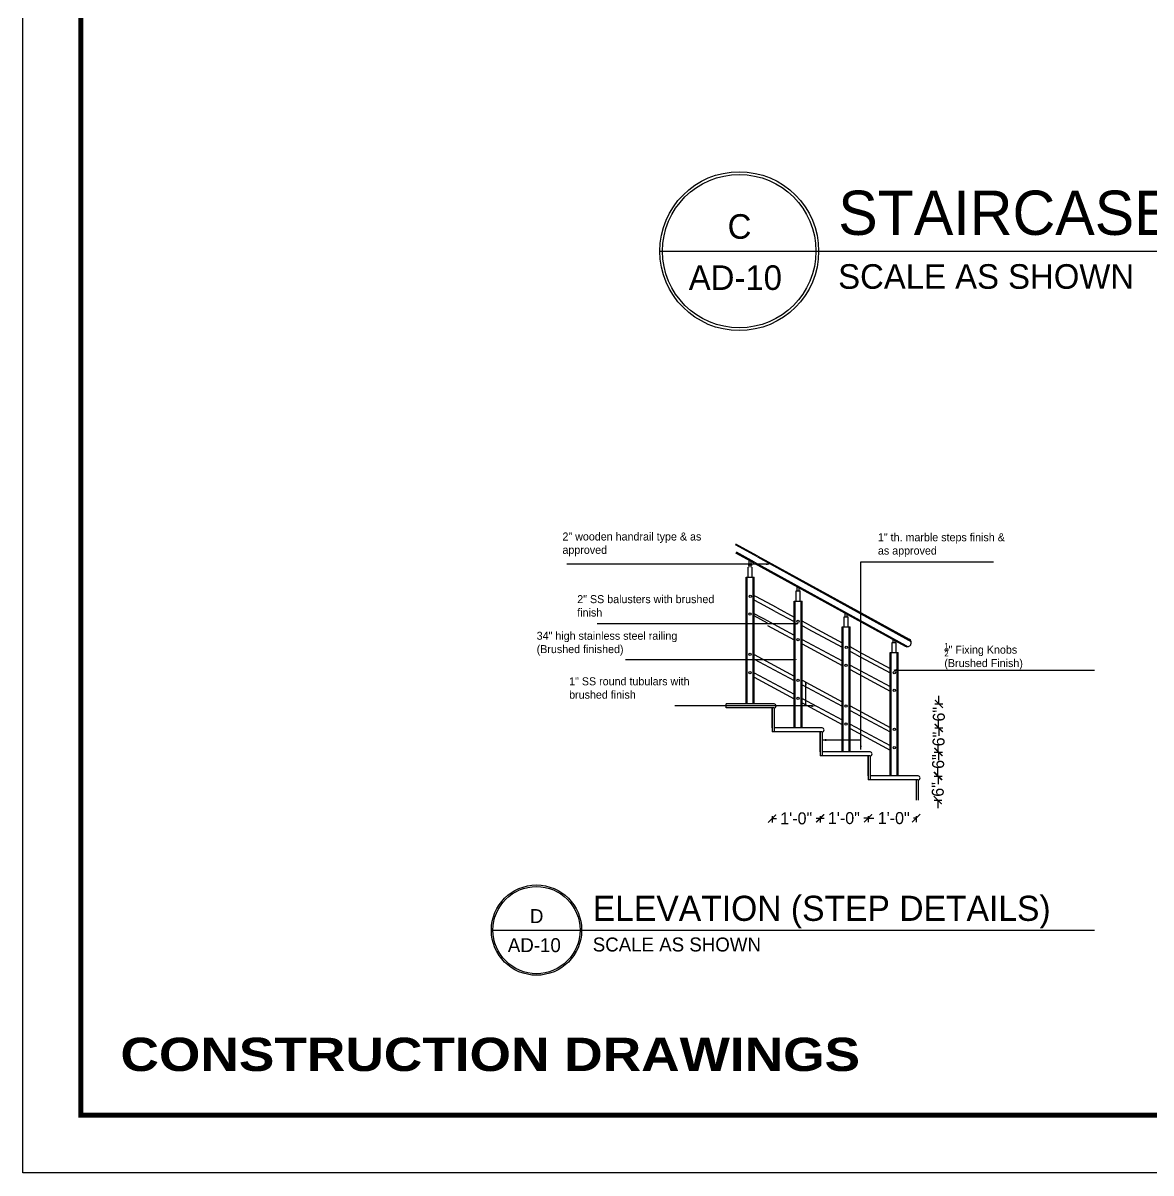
# Model space of a CAD drawing. Extents: x 10753 to 18704, y -5361 to 1140.
# Drawn here: x 11744.9 to 12026.8, y -3372 to -3084.6 of the extents above; entities that cross this region are included whole.
import ezdxf
from ezdxf.enums import TextEntityAlignment as Align

# ---------------------------------------------------------------- set-up
doc = ezdxf.new("R2010")
doc.units = 0
doc.header["$LTSCALE"] = 30
doc.header["$MEASUREMENT"] = 0
doc.header["$PDMODE"] = 3
doc.layers.get('0').update_dxf_attribs({"linetype": 'CONTINUOUS'})
doc.layers.get('DEFPOINTS').update_dxf_attribs({"linetype": 'CONTINUOUS'})
for name, color, linetype in [('RAILING', 6, 'CONTINUOUS'), ('SEAL', 1, 'CONTINUOUS'), ('SLINE', 3, 'CONTINUOUS'), ('Stairs section', 5, 'CONTINUOUS'), ('TXT', 3, 'CONTINUOUS'), ('WALL', 2, 'CONTINUOUS'), ('WL', 9, 'CONTINUOUS')]:
    doc.layers.add(name, color=color, linetype=linetype)
doc.styles.add('SMALL-DIM', font='stylu.ttf', dxfattribs={"height": 2})
doc.styles.get("Standard").update_dxf_attribs({"font": 'stylu.ttf', "height": 3})
doc.styles.add('STYLE3', font='ariblk.ttf', dxfattribs={"height": 1})
doc.dimstyles.new('D1', dxfattribs={"dimtxt": 6, "dimasz": 5, "dimexe": 1, "dimexo": 2, "dimgap": 1, "dimtad": 1, "dimdec": 4, "dimzin": 3, "dimdsep": 46, "dimlunit": 4, "dimtxsty": 'Standard', "dimcen": 3, "dimclrd": 7, "dimclre": 7, "dimclrt": 2, "dimadec": 0, "dimazin": 0, "dimtfac": 1, "dimtdec": 4, "dimtofl": 0, "dimtmove": 2, "dimatfit": 3, "dimfxl": 1, "dimfrac": 2, "dimtolj": 1, "dimtzin": 1, "dimarcsym": 0})

# ---------------------------------------------------------------- blocks, each defined once
blk = doc.blocks.new('_ArchTick')
at = {"color": 0, "linetype": 'ByBlock', "const_width": 0.15}
blk.add_lwpolyline([(-0.5, -0.5), (0.5, 0.5)], dxfattribs=at)
blk = doc.blocks.new('*D708')
at = {"layer": 'DEFPOINTS', "color": 0, "transparency": 16777216}
for p in [(11968.62, -3272.81), (11973.53, -3272.81), (11968.62, -3278.81)]:
    blk.add_point(p, dxfattribs=at)
at = {"layer": 'Stairs section', "color": 93, "lineweight": -2, "transparency": 16777216}
for p, q in [((11972.62, -3272.81), (11974.53, -3272.81)), ((11973.53, -3272.81), (11973.53, -3270.81)), ((11972.62, -3278.81), (11974.53, -3278.81)), ((11973.53, -3278.81), (11973.53, -3280.81))]:
    blk.add_line(p, q, dxfattribs=at)
at = {"layer": 'Stairs section', "color": 93, "lineweight": -2, "transparency": 16777216, "xscale": 2, "yscale": 2, "zscale": 2}
for p, rotation in [((11973.53, -3272.81), 270), ((11973.53, -3278.81), 90)]:
    blk.add_blockref('_ArchTick', p, dxfattribs=dict(at, rotation=rotation))
at = {"layer": 'Stairs section', "color": 93, "transparency": 16777216, "insert": (11973.53, -3276.16), "char_height": 3, "attachment_point": 5, "rotation": 90}
blk.add_mtext('\\A1;6"', dxfattribs=at)
blk = doc.blocks.new('*D709')
at = {"layer": 'DEFPOINTS', "color": 0, "transparency": 16777216}
for p in [(11968.62, -3266.81), (11973.63, -3266.81), (11968.62, -3272.81)]:
    blk.add_point(p, dxfattribs=at)
at = {"layer": 'Stairs section', "color": 93, "lineweight": -2, "transparency": 16777216}
for p, q in [((11972.62, -3266.81), (11974.63, -3266.81)), ((11973.63, -3266.81), (11973.63, -3264.81)), ((11972.62, -3272.81), (11974.63, -3272.81)), ((11973.63, -3272.81), (11973.63, -3274.81))]:
    blk.add_line(p, q, dxfattribs=at)
at = {"layer": 'Stairs section', "color": 93, "lineweight": -2, "transparency": 16777216, "xscale": 2, "yscale": 2, "zscale": 2}
for p, rotation in [((11973.63, -3266.81), 270), ((11973.63, -3272.81), 90)]:
    blk.add_blockref('_ArchTick', p, dxfattribs=dict(at, rotation=rotation))
at = {"layer": 'Stairs section', "color": 93, "transparency": 16777216, "insert": (11973.63, -3269.19), "char_height": 3, "attachment_point": 5, "rotation": 90}
blk.add_mtext('\\A1;6"', dxfattribs=at)
blk = doc.blocks.new('*D710')
at = {"layer": 'DEFPOINTS', "color": 0, "transparency": 16777216}
for p in [(11968.76, -3260.81), (11973.74, -3260.81), (11968.76, -3266.81)]:
    blk.add_point(p, dxfattribs=at)
at = {"layer": 'Stairs section', "color": 93, "lineweight": -2, "transparency": 16777216}
for p, q in [((11972.76, -3260.81), (11974.74, -3260.81)), ((11973.74, -3260.81), (11973.74, -3258.81)), ((11972.76, -3266.81), (11974.74, -3266.81)), ((11973.74, -3266.81), (11973.74, -3268.81))]:
    blk.add_line(p, q, dxfattribs=at)
at = {"layer": 'Stairs section', "color": 93, "lineweight": -2, "transparency": 16777216, "xscale": 2, "yscale": 2, "zscale": 2}
for p, rotation in [((11973.74, -3260.81), 270), ((11973.74, -3266.81), 90)]:
    blk.add_blockref('_ArchTick', p, dxfattribs=dict(at, rotation=rotation))
at = {"layer": 'Stairs section', "color": 93, "transparency": 16777216, "insert": (11973.74, -3263.57), "char_height": 3, "attachment_point": 5, "rotation": 90}
blk.add_mtext('\\A1;6"', dxfattribs=at)
blk = doc.blocks.new('*D711')
at = {"layer": 'DEFPOINTS', "color": 0, "transparency": 16777216}
for p in [(11968.76, -3254.81), (11973.8, -3254.81), (11968.76, -3260.81)]:
    blk.add_point(p, dxfattribs=at)
at = {"layer": 'Stairs section', "color": 93, "lineweight": -2, "transparency": 16777216}
for p, q in [((11973.8, -3254.81), (11973.8, -3252.81)), ((11972.76, -3254.81), (11974.8, -3254.81)), ((11972.76, -3260.81), (11974.8, -3260.81)), ((11973.8, -3260.81), (11973.8, -3262.81))]:
    blk.add_line(p, q, dxfattribs=at)
at = {"layer": 'Stairs section', "color": 93, "lineweight": -2, "transparency": 16777216, "xscale": 2, "yscale": 2, "zscale": 2}
for p, rotation in [((11973.8, -3254.81), 270), ((11973.8, -3260.81), 90)]:
    blk.add_blockref('_ArchTick', p, dxfattribs=dict(at, rotation=rotation))
at = {"layer": 'Stairs section', "color": 93, "transparency": 16777216, "insert": (11973.8, -3257.37), "char_height": 3, "attachment_point": 5, "rotation": 90}
blk.add_mtext('\\A1;6"', dxfattribs=at)
blk = doc.blocks.new('*D712')
at = {"layer": 'DEFPOINTS', "color": 0, "transparency": 16777216}
for p in [(11956.12, -3278.81), (11968.12, -3278.81), (11956.12, -3283.34)]:
    blk.add_point(p, dxfattribs=at)
at = {"layer": 'Stairs section', "color": 93, "lineweight": -2, "transparency": 16777216}
for p, q in [((11956.12, -3282.81), (11956.12, -3284.34)), ((11956.12, -3283.34), (11957.55, -3283.34)), ((11968.12, -3283.34), (11967.47, -3283.34)), ((11968.12, -3282.81), (11968.12, -3284.34))]:
    blk.add_line(p, q, dxfattribs=at)
at = {"layer": 'Stairs section', "color": 93, "lineweight": -2, "transparency": 16777216, "xscale": 2, "yscale": 2, "zscale": 2, "rotation": 180}
blk.add_blockref('_ArchTick', (11956.12, -3283.34), dxfattribs=at)
at = {"layer": 'Stairs section', "color": 93, "lineweight": -2, "transparency": 16777216, "xscale": 2, "yscale": 2, "zscale": 2}
blk.add_blockref('_ArchTick', (11968.12, -3283.34), dxfattribs=at)
at = {"layer": 'Stairs section', "color": 93, "transparency": 16777216, "insert": (11962.51, -3283.34), "char_height": 3, "attachment_point": 5}
blk.add_mtext('\\A1;1\'-0"', dxfattribs=at)
blk = doc.blocks.new('*D713')
at = {"layer": 'DEFPOINTS', "color": 0, "transparency": 16777216}
for p in [(11944.12, -3278.81), (11956.12, -3278.81), (11944.12, -3283.34)]:
    blk.add_point(p, dxfattribs=at)
at = {"layer": 'Stairs section', "color": 93, "lineweight": -2, "transparency": 16777216}
for p, q in [((11944.12, -3282.81), (11944.12, -3284.34)), ((11944.12, -3283.34), (11945.1, -3283.34)), ((11956.12, -3283.34), (11955.02, -3283.34)), ((11956.12, -3282.81), (11956.12, -3284.34))]:
    blk.add_line(p, q, dxfattribs=at)
at = {"layer": 'Stairs section', "color": 93, "lineweight": -2, "transparency": 16777216, "xscale": 2, "yscale": 2, "zscale": 2, "rotation": 180}
blk.add_blockref('_ArchTick', (11944.12, -3283.34), dxfattribs=at)
at = {"layer": 'Stairs section', "color": 93, "lineweight": -2, "transparency": 16777216, "xscale": 2, "yscale": 2, "zscale": 2}
blk.add_blockref('_ArchTick', (11956.12, -3283.34), dxfattribs=at)
at = {"layer": 'Stairs section', "color": 93, "transparency": 16777216, "insert": (11950.06, -3283.34), "char_height": 3, "attachment_point": 5}
blk.add_mtext('\\A1;1\'-0"', dxfattribs=at)
blk = doc.blocks.new('*D714')
at = {"layer": 'DEFPOINTS', "color": 0, "transparency": 16777216}
for p in [(11932.12, -3278.81), (11944.12, -3278.81), (11932.12, -3283.41)]:
    blk.add_point(p, dxfattribs=at)
at = {"layer": 'Stairs section', "color": 93, "lineweight": -2, "transparency": 16777216}
for p, q in [((11932.12, -3282.81), (11932.12, -3284.41)), ((11932.12, -3283.41), (11933.2, -3283.41)), ((11944.12, -3283.41), (11943.11, -3283.41)), ((11944.12, -3282.81), (11944.12, -3284.41))]:
    blk.add_line(p, q, dxfattribs=at)
at = {"layer": 'Stairs section', "color": 93, "lineweight": -2, "transparency": 16777216, "xscale": 2, "yscale": 2, "zscale": 2, "rotation": 180}
blk.add_blockref('_ArchTick', (11932.12, -3283.41), dxfattribs=at)
at = {"layer": 'Stairs section', "color": 93, "lineweight": -2, "transparency": 16777216, "xscale": 2, "yscale": 2, "zscale": 2}
blk.add_blockref('_ArchTick', (11944.12, -3283.41), dxfattribs=at)
at = {"layer": 'Stairs section', "color": 93, "transparency": 16777216, "insert": (11938.15, -3283.41), "char_height": 3, "attachment_point": 5}
blk.add_mtext('\\A1;1\'-0"', dxfattribs=at)

msp = doc.modelspace()

# ---------------------------------------------------------------- hatches: boundary and pattern name
at = {"layer": 'TXT'}
h = msp.add_hatch(color=256, dxfattribs=at)
h.dxf.hatch_style = 1
h.paths.add_polyline_path([(11930.97961, -3220.03861), (11931.67889, -3219.87046), (11930.97961, -3219.87046)])
h.paths.add_polyline_path([(11930.8344, -3220.07353), (11930.97961, -3220.03861), (11930.97961, -3219.87046), (11930.8344, -3219.87046)])
h.paths.add_polyline_path([(11930.8344, -3219.87046), (11930.97961, -3219.87046), (11930.97961, -3219.71745), (11930.8344, -3219.68567)])
h.paths.add_polyline_path([(11930.97961, -3219.87046), (11931.67889, -3219.87046), (11930.97961, -3219.71745)])
h = msp.add_hatch(color=256, dxfattribs=at)
h.dxf.hatch_style = 1
h.paths.add_polyline_path([(11938.25559, -3234.95162), (11938.95487, -3234.78347), (11938.25559, -3234.78347)])
h.paths.add_polyline_path([(11938.11038, -3234.98654), (11938.25559, -3234.95162), (11938.25559, -3234.78347), (11938.11038, -3234.78347)])
h.paths.add_polyline_path([(11938.11038, -3234.78347), (11938.25559, -3234.78347), (11938.25559, -3234.63046), (11938.11038, -3234.59868)])
h.paths.add_polyline_path([(11938.25559, -3234.78347), (11938.95487, -3234.78347), (11938.25559, -3234.63046)])
h = msp.add_hatch(color=256, dxfattribs=at)
h.dxf.hatch_style = 1
h.paths.add_polyline_path([(11937.76373, -3243.91285), (11938.463, -3243.74469), (11937.76373, -3243.74469)])
h.paths.add_polyline_path([(11937.61851, -3243.94777), (11937.76373, -3243.91285), (11937.76373, -3243.74469), (11937.61851, -3243.74469)])
h.paths.add_polyline_path([(11937.61851, -3243.74469), (11937.76373, -3243.74469), (11937.76373, -3243.59168), (11937.61851, -3243.55991)])
h.paths.add_polyline_path([(11937.76373, -3243.74469), (11938.463, -3243.74469), (11937.76373, -3243.59168)])
h = msp.add_hatch(color=256, dxfattribs=at)
h.dxf.hatch_style = 1
h.paths.add_polyline_path([(11963.30955, -3246.18226), (11962.61027, -3246.35041), (11963.30955, -3246.35041)])
h.paths.add_polyline_path([(11963.45476, -3246.14734), (11963.30955, -3246.18226), (11963.30955, -3246.35041), (11963.45476, -3246.35041)])
h.paths.add_polyline_path([(11963.45476, -3246.35041), (11963.30955, -3246.35041), (11963.30955, -3246.50342), (11963.45476, -3246.5352)])
h.paths.add_polyline_path([(11963.30955, -3246.35041), (11962.61027, -3246.35041), (11963.30955, -3246.50342)])
h = msp.add_hatch(color=256, dxfattribs=at)
h.dxf.hatch_style = 1
h.paths.add_polyline_path([(11940.70755, -3249.77051), (11940.5394, -3249.07123), (11940.5394, -3249.77051)])
h.paths.add_polyline_path([(11940.74247, -3249.91572), (11940.70755, -3249.77051), (11940.5394, -3249.77051), (11940.5394, -3249.91572)])
h.paths.add_polyline_path([(11940.5394, -3249.91572), (11940.5394, -3249.77051), (11940.38639, -3249.77051), (11940.35461, -3249.91572)])
h.paths.add_polyline_path([(11940.5394, -3249.77051), (11940.5394, -3249.07123), (11940.38639, -3249.77051)])
h = msp.add_hatch(color=256, dxfattribs=at)
h.dxf.hatch_style = 1
h.paths.add_polyline_path([(11942.27694, -3255.47133), (11942.97622, -3255.30317), (11942.27694, -3255.30317)])
h.paths.add_polyline_path([(11942.13173, -3255.50625), (11942.27694, -3255.47133), (11942.27694, -3255.30317), (11942.13173, -3255.30317)])
h.paths.add_polyline_path([(11942.13173, -3255.30317), (11942.27694, -3255.30317), (11942.27694, -3255.15016), (11942.13173, -3255.11839)])
h.paths.add_polyline_path([(11942.27694, -3255.30317), (11942.97622, -3255.30317), (11942.27694, -3255.15016)])
h = msp.add_hatch(color=256, dxfattribs=at)
h.dxf.hatch_style = 1
h.paths.add_polyline_path([(11945.28135, -3263.67784), (11944.58207, -3263.846), (11945.28135, -3263.846)])
h.paths.add_polyline_path([(11945.42656, -3263.64292), (11945.28135, -3263.67784), (11945.28135, -3263.846), (11945.42656, -3263.846)])
h.paths.add_polyline_path([(11945.42656, -3263.846), (11945.28135, -3263.846), (11945.28135, -3263.99901), (11945.42656, -3264.03078)])
h.paths.add_polyline_path([(11945.28135, -3263.846), (11944.58207, -3263.846), (11945.28135, -3263.99901)])
h = msp.add_hatch(color=256, dxfattribs=at)
h.dxf.hatch_style = 1
h.paths.add_polyline_path([(11954.13163, -3265.47266), (11954.29979, -3266.17193), (11954.29979, -3265.47266)])
h.paths.add_polyline_path([(11954.09671, -3265.32744), (11954.13163, -3265.47266), (11954.29979, -3265.47266), (11954.29979, -3265.32744)])
h.paths.add_polyline_path([(11954.29979, -3265.32744), (11954.29979, -3265.47266), (11954.4528, -3265.47266), (11954.48457, -3265.32744)])
h.paths.add_polyline_path([(11954.29979, -3265.47266), (11954.29979, -3266.17193), (11954.4528, -3265.47266)])

# ---------------------------------------------------------------- linework, layer by layer
at = {"layer": 'RAILING'}
for p, q in [((11928.46219, -3218.07201), (11922.98018, -3215.05542)), ((11928.58272, -3217.85298), (11923.1007, -3214.8364)), ((11927.61851, -3219.60521), (11923.1007, -3217.1192)), ((11927.73904, -3219.38619), (11923.22123, -3216.90017)), ((11928.46219, -3218.07201), (11966.24181, -3238.86101)), ((11928.58259, -3217.85291), (11964.58259, -3237.65927)), ((11928.58272, -3217.85298), (11966.36234, -3238.64198)), ((11926.11851, -3220.03348), (11927.11851, -3220.03348)), ((11926.11851, -3223.13348), (11926.11851, -3220.63348)), ((11926.11851, -3223.13348), (11926.11851, -3220.63348)), ((11926.36851, -3220.63348), (11926.36851, -3218.91738)), ((11926.86851, -3220.63348), (11926.86851, -3219.19251)), ((11927.11851, -3223.13348), (11927.11851, -3220.63348)), ((11927.61851, -3219.60521), (11965.39814, -3240.39421)), ((11927.73904, -3219.38619), (11965.51866, -3240.17518)), ((11925.61851, -3254.80521), (11925.61851, -3223.13348)), ((11925.61851, -3223.13348), (11927.61851, -3223.13348)), ((11925.86851, -3254.80521), (11925.86851, -3223.13348)), ((11927.36851, -3254.80521), (11927.36851, -3223.13348)), ((11927.61851, -3254.80521), (11927.61851, -3223.13348)), ((11938.11851, -3226.57789), (11939.11851, -3226.57789)), ((11938.11851, -3229.07789), (11938.11851, -3226.57789)), ((11938.36851, -3226.57789), (11938.36851, -3225.52062)), ((11938.86851, -3226.57789), (11938.86851, -3225.79575)), ((11939.11851, -3229.07789), (11939.11851, -3226.57789)), ((11928.08274, -3227.99381), (11927.61851, -3227.7505)), ((11929.03317, -3229.62098), (11927.61851, -3228.87953)), ((11929.49739, -3228.73527), (11928.08274, -3227.99381)), ((11932.87885, -3231.67741), (11929.03317, -3229.62098)), ((11933.35041, -3230.79558), (11929.50472, -3228.73915)), ((11937.61851, -3260.80521), (11937.61851, -3229.07789)), ((11937.61851, -3229.07789), (11939.61851, -3229.07789)), ((11937.86851, -3260.80521), (11937.86851, -3229.07789)), ((11939.36851, -3260.80521), (11939.36851, -3229.07789)), ((11939.61851, -3260.80521), (11939.61851, -3229.07789)), ((11931.4642, -3234.32293), (11927.61851, -3232.2665)), ((11930.99265, -3234.60477), (11927.61851, -3232.80049)), ((11932.87885, -3231.67741), (11937.61851, -3234.21188)), ((11933.35041, -3230.79558), (11937.61851, -3233.07789)), ((11950.36851, -3232.99473), (11950.36851, -3232.12386)), ((11950.86851, -3232.99473), (11950.86851, -3232.39899)), ((11930.99265, -3235.20477), (11937.61851, -3238.74786)), ((11931.4642, -3234.32293), (11937.61851, -3237.61387)), ((11941.50472, -3235.15599), (11939.61851, -3234.14736)), ((11941.03317, -3236.03783), (11939.61851, -3235.28136)), ((11941.50472, -3235.15599), (11949.61851, -3239.49473)), ((11949.61851, -3266.80521), (11949.61851, -3235.49473)), ((11949.61851, -3235.49473), (11951.61851, -3235.49473)), ((11949.86851, -3266.80521), (11949.86851, -3235.49473)), ((11950.11851, -3232.99473), (11951.11851, -3232.99473)), ((11950.11851, -3235.49473), (11950.11851, -3232.99473)), ((11951.11851, -3235.49473), (11951.11851, -3232.99473)), ((11951.36851, -3266.80521), (11951.36851, -3235.49473)), ((11951.61851, -3266.80521), (11951.61851, -3235.49473)), ((11941.03317, -3236.03783), (11949.61851, -3240.62873)), ((11939.61851, -3238.68334), (11949.61851, -3244.03071)), ((11939.61851, -3239.81734), (11949.61851, -3245.1647)), ((11953.50472, -3241.57283), (11951.61851, -3240.56421)), ((11962.11851, -3239.41157), (11963.11851, -3239.41157)), ((11962.11851, -3241.91157), (11962.11851, -3239.41157)), ((11962.36658, -3238.86449), (11962.36665, -3238.72607)), ((11962.36852, -3239.41246), (11962.36658, -3238.86449)), ((11962.86851, -3239.41069), (11962.86707, -3239.00144)), ((11963.11851, -3241.91157), (11963.11851, -3239.41157)), ((11963.61851, -3239.41157), (11963.61851, -3239.40521)), ((11965.51866, -3240.17518), (11966.09816, -3240.49406)), ((11966.24181, -3238.86101), (11966.83069, -3239.20723)), ((11927.61851, -3242.47245), (11937.61851, -3247.81982)), ((11927.61851, -3243.60644), (11937.61851, -3248.95381)), ((11953.03317, -3242.45467), (11951.61851, -3241.6982)), ((11953.03317, -3242.45467), (11961.61851, -3247.04557)), ((11953.50472, -3241.57283), (11961.61851, -3245.91157)), ((11961.61851, -3272.80521), (11961.61851, -3241.91157)), ((11961.61851, -3241.91157), (11963.61851, -3241.91157)), ((11961.86851, -3272.80521), (11961.86851, -3241.91157)), ((11963.36851, -3272.80521), (11963.36851, -3241.91157)), ((11963.61851, -3272.80521), (11963.61851, -3241.91157)), ((11927.61851, -3247.00843), (11937.61851, -3252.3558)), ((11951.61851, -3245.10018), (11961.61851, -3250.44755)), ((11951.61851, -3246.23418), (11961.61851, -3251.58155)), ((11927.61851, -3248.14242), (11937.61851, -3253.48979)), ((11939.61851, -3248.88929), (11949.61851, -3254.23666)), ((11939.61851, -3250.02329), (11949.61851, -3255.37066)), ((11939.61851, -3253.42527), (11949.61851, -3258.77264)), ((11939.61851, -3254.55926), (11949.61851, -3259.90663)), ((11951.61851, -3255.30613), (11961.61851, -3260.6535)), ((11951.61851, -3256.44013), (11961.61851, -3261.7875)), ((11951.61851, -3259.84211), (11961.61851, -3265.18948)), ((11951.61851, -3260.97611), (11961.61851, -3266.32348))]:
    msp.add_line(p, q, dxfattribs=at)
for centre in [(11926.64494, -3227.94989), (11926.61851, -3232.3496), (11938.63164, -3234.17487), (11938.61851, -3238.74279), (11950.63207, -3240.62336), (11926.61851, -3242.43781), (11926.58199, -3246.97476), (11950.61851, -3245.14587), (11962.66077, -3247.02545), (11938.59963, -3248.86685), (11962.64039, -3251.36109), (11938.63152, -3253.38387), (11950.62605, -3255.32338), (11950.60739, -3259.82154), (11962.66751, -3261.12437), (11962.64039, -3265.70227)]:
    msp.add_circle(centre, 0.29242, dxfattribs=at)
msp.add_arc((11965.88024, -3239.5181), 1, 241.1773273, 61.1773273, dxfattribs=at)
at = {"layer": 'SEAL', "color": 1}
msp.add_lwpolyline([(12691.57105, -2736.45465), (12691.57105, -3372.008), (11744.93463, -3372.008), (11744.93463, -2736.45465)], close=True, dxfattribs=at)
at = {"layer": 'SLINE'}
for p, q in [((11904.05912, -3141.66058), (12187.07724, -3141.66058)), ((11861.9742, -3311.31627), (12012.68539, -3311.31627))]:
    msp.add_line(p, q, dxfattribs=at)
for centre, radius in [((11923.90388, -3141.66058), 19.84476), ((11923.90388, -3141.66058), 19.16137), ((11873.2515, -3311.31627), 11.27729), ((11873.2515, -3311.31627), 10.88894)]:
    msp.add_circle(centre, radius, dxfattribs=at)
at = {"layer": 'Stairs section'}
for p, q in [((11932.61851, -3254.80521), (11920.61851, -3254.80521)), ((11920.61851, -3255.80521), (11920.61851, -3254.80521)), ((11932.61851, -3255.80521), (11920.61851, -3255.80521)), ((11932.61851, -3255.80521), (11920.61851, -3255.80521)), ((11932.11851, -3255.80521), (11932.11851, -3260.80521)), ((11932.61851, -3255.80521), (11932.61851, -3260.80521)), ((11932.11851, -3260.80521), (11932.11851, -3261.80521)), ((11944.61851, -3260.80521), (11932.61851, -3260.80521)), ((11932.61851, -3260.80521), (11932.61851, -3261.80521)), ((11932.61851, -3261.80521), (11932.11851, -3261.80521)), ((11944.61851, -3261.80521), (11932.61851, -3261.80521)), ((11944.11851, -3261.80521), (11944.11851, -3266.80521)), ((11944.61851, -3261.80521), (11944.61851, -3266.80521)), ((11944.11851, -3266.80521), (11944.11851, -3267.80521)), ((11956.61851, -3266.80521), (11944.61851, -3266.80521)), ((11944.61851, -3266.80521), (11944.61851, -3267.80521)), ((11944.61851, -3267.80521), (11944.11851, -3267.80521)), ((11956.61851, -3267.80521), (11944.61851, -3267.80521)), ((11956.11851, -3267.80521), (11956.11851, -3272.80521)), ((11956.61851, -3267.80521), (11956.61851, -3272.80521)), ((11956.11851, -3272.80521), (11956.11851, -3273.80521)), ((11968.61851, -3272.80521), (11956.61851, -3272.80521)), ((11956.61851, -3272.80521), (11956.61851, -3273.80521)), ((11956.61851, -3273.80521), (11956.11851, -3273.80521)), ((11968.61851, -3273.80521), (11956.61851, -3273.80521)), ((11968.11851, -3273.80521), (11968.11851, -3278.80521)), ((11968.61851, -3273.80521), (11968.61851, -3278.80521)), ((11968.61851, -3273.80521), (11968.61851, -3278.80521))]:
    msp.add_line(p, q, dxfattribs=at)
for points in [[(11932.11851, -3260.80521), (11932.11851, -3255.80521), (11920.61851, -3255.80521)], [(11944.11851, -3266.80521), (11944.11851, -3261.80521), (11932.11851, -3261.80521)], [(11956.11851, -3272.80521), (11956.11851, -3267.80521), (11944.11851, -3267.80521)], [(11968.61851, -3273.80521), (11956.11851, -3273.80521)]]:
    msp.add_lwpolyline(points, dxfattribs=at)
for centre in [(11932.61851, -3255.30521), (11944.61851, -3261.30521), (11956.61851, -3267.30521), (11968.61851, -3273.30521)]:
    msp.add_arc(centre, 0.5, 270, 90, dxfattribs=at)
at = {"layer": 'TXT'}
for p, q in [((11931.26985, -3219.87046), (11880.86729, -3219.87046)), ((11930.8344, -3219.87046), (11930.8344, -3219.68567)), ((11930.8344, -3220.07353), (11930.8344, -3219.87046)), ((11954.29979, -3266.20521), (11954.29979, -3219.25074)), ((11954.29979, -3219.25074), (11987.44249, -3219.25074)), ((11938.5368, -3234.78347), (11888.43104, -3234.78347)), ((11938.11038, -3234.78347), (11938.11038, -3234.59868)), ((11938.11038, -3234.98654), (11938.11038, -3234.78347)), ((11937.61851, -3243.74469), (11895.45813, -3243.74469)), ((11937.61851, -3243.74469), (11937.61851, -3243.55991)), ((11937.61851, -3243.94777), (11937.61851, -3243.74469)), ((11962.61027, -3246.35041), (11963.45476, -3246.14734)), ((11962.61027, -3246.35041), (12012.69269, -3246.35041)), ((11962.61027, -3246.35041), (11963.45476, -3246.5352)), ((11963.45476, -3246.14734), (11963.45476, -3246.35041)), ((11963.45476, -3246.42545), (11963.45476, -3246.30484)), ((11963.45476, -3246.35041), (11963.45476, -3246.5352)), ((11940.5394, -3249.91572), (11940.35461, -3249.91572)), ((11940.5394, -3255.30317), (11940.5394, -3249.50965)), ((11940.74247, -3249.91572), (11940.5394, -3249.91572)), ((11942.13173, -3255.30317), (11907.84442, -3255.30317)), ((11942.13173, -3255.30317), (11942.13173, -3255.11839)), ((11942.13173, -3255.50625), (11942.13173, -3255.30317)), ((11954.29979, -3263.846), (11944.61851, -3263.846)), ((11945.42656, -3263.64292), (11945.42656, -3263.846)), ((11945.42656, -3263.846), (11945.42656, -3264.03078)), ((11954.09671, -3265.32744), (11954.29979, -3265.32744)), ((11954.29979, -3265.32744), (11954.48457, -3265.32744))]:
    msp.add_line(p, q, dxfattribs=at)
at = {"layer": 'WL', "const_width": 1.2037}
msp.add_lwpolyline([(12677.12666, -2750.89904), (12677.12666, -3357.56361), (11759.37903, -3357.56361), (11759.37903, -2750.89904)], close=True, dxfattribs=at)

# ---------------------------------------------------------------- texts
at = {"layer": 'SLINE', "style": 'SMALL-DIM'}
for s, height, p in [('STAIRCASE ELEVATION DETAILS', 11.0592, (11948.64747, -3137.59626, 0.11746)), ('C', 6.144, (11921.01167, -3138.56429)), ('AD-10', 6.144, (11911.29739, -3151.34821)), ('SCALE AS SHOWN', 6.144, (11948.63, -3151.0579, 0.13881)), ('ELEVATION (STEP DETAILS)', 6.2846735, (11887.31267, -3309.00662, 0.06675)), ('D', 3.49149, (11871.60792, -3309.55673)), ('SCALE AS SHOWN', 3.4914853, (11887.30275, -3316.65654, 0.07888)), ('AD-10', 3.491485, (11866.08753, -3316.82152))]:
    msp.add_text(s, height=height, dxfattribs=at).set_placement(p)
at = {"layer": 'TXT', "char_height": 2, "attachment_point": 1}
for s, width, insert in [('\\A1;2" wooden handrail type & as approved ', 34.7884497, (11879.73174, -3211.95997)), ('\\A1;1" th. marble steps finish & as approved', 33.8079119, (11958.56772, -3212.14627)), ('\\A1;2" SS balusters with brushed finish', 36.1287306, (11883.42942, -3227.61698)), ('\\A1;34" high stainless steel railing (Brushed finished)', 40.1558318, (11873.29403, -3236.76193)), ('\\A1;{\\H0.7x;\\S1/2;}" Fixing Knobs\\P(Brushed Finish)', 28.2359251, (11975.17163, -3239.55998)), ('\\A1;1" SS round tubulars with brushed finish', 37.7868708, (11881.40504, -3248.14367))]:
    msp.add_mtext_dynamic_manual_height_columns(s, width=width, gutter_width=10, heights=[0], dxfattribs=dict(at, insert=insert))
at = {"layer": 'WALL', "color": 1, "style": 'STYLE3'}
msp.add_text('CONSTRUCTION DRAWINGS', height=8.3227428, dxfattribs=at).set_placement((11861.69898, -3346.52742), align=Align.CENTER)

# ---------------------------------------------------------------- dimensions: what is measured, and where the dimension line sits
at = {"layer": 'Stairs section'}
for base, p1, p2, picture, middle in [((11973.79903, -3254.80521), (11968.76094, -3260.80521), (11968.76094, -3254.80521), '*D711', (11973.79903, -3257.36503)), ((11973.74357, -3260.80521), (11968.76094, -3266.80521), (11968.76094, -3260.80521), '*D710', (11973.74357, -3263.57309)), ((11973.6302, -3266.80521), (11968.61851, -3272.80521), (11968.61851, -3266.80521), '*D709', (11973.6302, -3269.19238)), ((11973.52926, -3272.80521), (11968.61851, -3278.80521), (11968.61851, -3272.80521), '*D708', (11973.52926, -3276.1575))]:
    dim = msp.add_linear_dim(base=base, p1=p1, p2=p2, angle=90, dimstyle='D1', override={"dimtxt": 1, "dimasz": 2, "dimexo": 4, "dimblk": 'ArchTick', "dimclrd": 93, "dimclre": 93, "dimclrt": 93, "dimldrblk": 'ArchTick'}, dxfattribs=at)
    dim.commit()
    dim.dimension.update_dxf_attribs({"geometry": picture, "text_midpoint": middle, "dimtype": 160})
for base, p1, p2, picture, middle in [((11932.11851, -3283.40758), (11944.11851, -3278.80521), (11932.11851, -3278.80521), '*D714', (11938.15289, -3283.40758)), ((11944.11851, -3283.33851), (11956.11851, -3278.80521), (11944.11851, -3278.80521), '*D713', (11950.05934, -3283.33851)), ((11956.11851, -3283.33851), (11968.11851, -3278.80521), (11956.11851, -3278.80521), '*D712', (11962.50943, -3283.33851))]:
    dim = msp.add_linear_dim(base=base, p1=p1, p2=p2, dimstyle='D1', override={"dimtxt": 1, "dimasz": 2, "dimexo": 4, "dimblk": 'ArchTick', "dimclrd": 93, "dimclre": 93, "dimclrt": 93, "dimldrblk": 'ArchTick'}, dxfattribs=at)
    dim.commit()
    dim.dimension.update_dxf_attribs({"geometry": picture, "text_midpoint": middle, "dimtype": 160})

doc.saveas('drawing.dxf')
